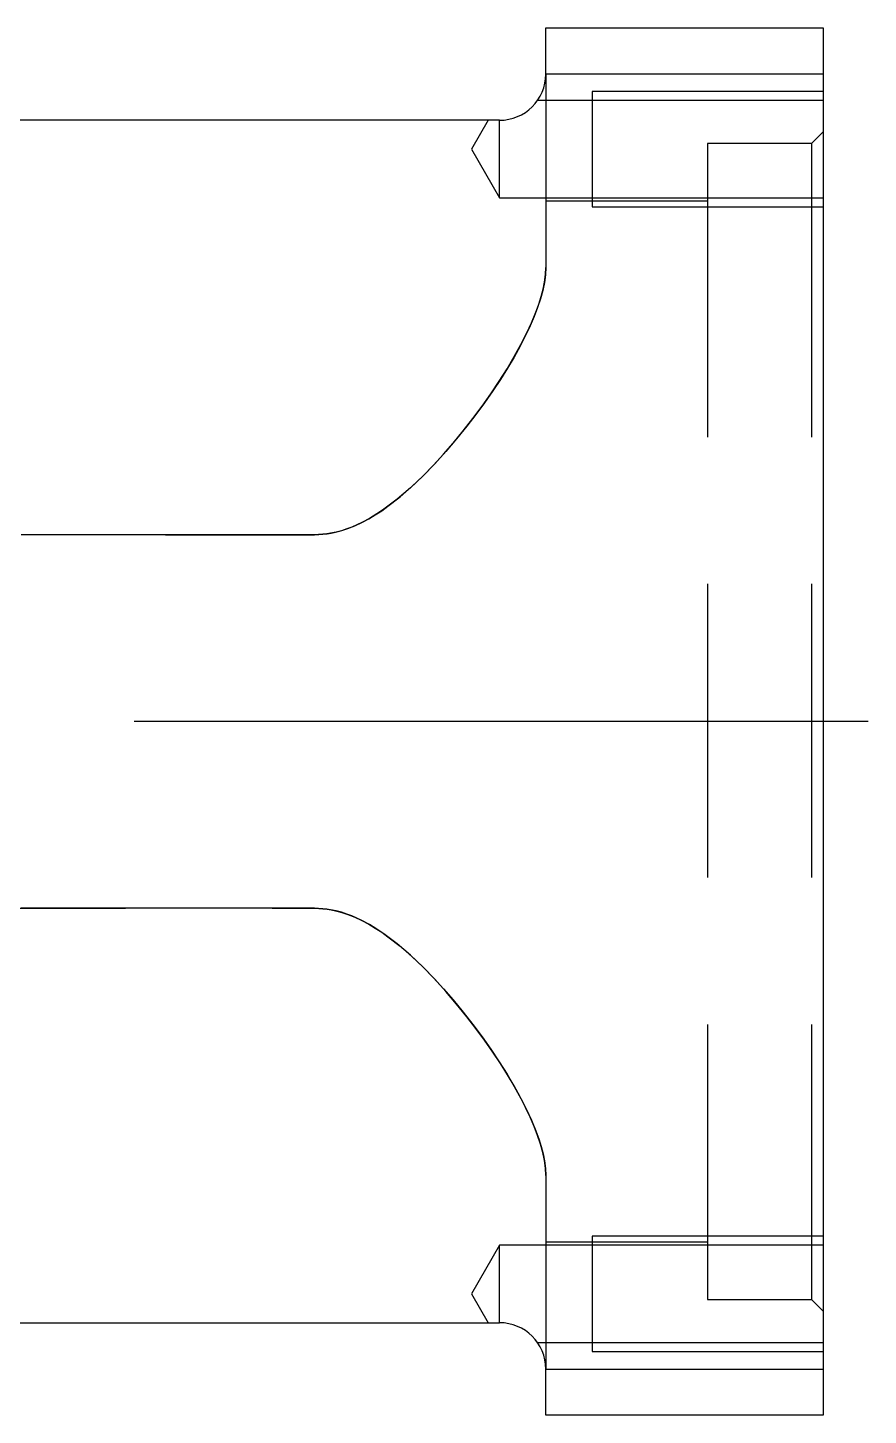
# Model space of a CAD drawing. Extents: x -10 to 1021, y -329 to 120.
# Drawn here: x 843.1 to 879.4, y -289.7 to -229.7 of the extents above; entities that cross this region are included whole.
import ezdxf

# ---------------------------------------------------------------- set-up
doc = ezdxf.new("R2010")
doc.units = 0
doc.linetypes.add('CENTER', pattern=[50.8, 31.75, -6.35, 6.35, -6.35])
doc.linetypes.add('DASHED', pattern=[19.05, 12.7, -6.35])
doc.layers.get('0').update_dxf_attribs({"linetype": 'CONTINUOUS'})
doc.layers.add('CENTER', color=1, linetype='CENTER')

msp = doc.modelspace()

# ---------------------------------------------------------------- linework, layer by layer
at = {"color": 7, "linetype": 'CONTINUOUS'}
for p, q in [((865.5, -231.725), (865.5, -229.725)), ((865.5, -229.725), (877.5, -229.725)), ((877.5, -229.725), (877.5, -231.725)), ((877.5, -231.725), (865.5, -231.725)), ((877.5, -231.725), (877.5, -287.725)), ((863.5, -233.725), (830, -233.725)), ((830, -285.725), (863.5, -285.725)), ((865.5, -289.725), (865.5, -287.725)), ((865.5, -287.725), (877.5, -287.725)), ((877.5, -287.725), (877.5, -289.725)), ((877.5, -289.725), (865.5, -289.725))]:
    msp.add_line(p, q, dxfattribs=at)
at = {"color": 3, "linetype": 'DASHED'}
for p, q in [((865.5, -231.725), (865.5, -240.097)), ((877.5, -232.476), (867.5, -232.476)), ((867.5, -232.476), (867.5, -237.476)), ((865.118, -232.9), (865.135, -232.876)), ((867.5, -232.876), (865.135, -232.876)), ((877.5, -232.876), (867.5, -232.876)), ((863.01, -233.725), (862.288, -234.976)), ((863.5, -237.076), (863.5, -233.725)), ((877.5, -234.225), (877, -234.725)), ((862.288, -234.976), (863.5, -237.076)), ((877, -234.725), (872.5, -234.725)), ((872.5, -234.725), (872.5, -284.725)), ((877, -234.725), (877, -284.725)), ((863.5, -237.076), (867.5, -237.076)), ((872.5, -237.225), (865.5, -237.225)), ((867.5, -237.076), (877.5, -237.076)), ((867.5, -237.476), (877.5, -237.476)), ((865.485, -240.412), (865.442, -240.742)), ((865.445, -240.72), (865.486, -240.402)), ((865.5, -240.097), (865.485, -240.412)), ((865.486, -240.402), (865.5, -240.097)), ((865.371, -241.086), (865.274, -241.441)), ((865.3, -241.353), (865.384, -241.031)), ((865.442, -240.742), (865.371, -241.086)), ((865.384, -241.031), (865.445, -240.72)), ((865.073, -242.026), (865.196, -241.685)), ((865.274, -241.441), (865.148, -241.823)), ((865.196, -241.685), (865.3, -241.353)), ((864.997, -242.216), (864.823, -242.62)), ((864.885, -242.481), (865.073, -242.026)), ((865.148, -241.823), (864.997, -242.216)), ((864.425, -243.426), (864.668, -242.948)), ((864.823, -242.62), (864.627, -243.032)), ((864.668, -242.948), (864.885, -242.481)), ((864.388, -243.495), (864.126, -243.966)), ((864.137, -243.947), (864.425, -243.426)), ((864.627, -243.032), (864.388, -243.495)), ((863.822, -244.477), (864.137, -243.947)), ((864.126, -243.966), (863.841, -244.445)), ((863.481, -245.014), (863.822, -244.477)), ((863.841, -244.445), (863.537, -244.929)), ((863.117, -245.557), (863.481, -245.014)), ((863.537, -244.929), (863.203, -245.433)), ((862.848, -245.94), (862.474, -246.451)), ((862.741, -246.088), (863.117, -245.557)), ((863.203, -245.433), (862.848, -245.94)), ((862.474, -246.451), (862.081, -246.961)), ((862.344, -246.622), (862.741, -246.088)), ((861.486, -247.69), (861.925, -247.157)), ((862.081, -246.961), (861.642, -247.506)), ((861.925, -247.157), (862.344, -246.622)), ((861.07, -248.169), (861.486, -247.69)), ((861.642, -247.506), (861.18, -248.049)), ((860.635, -248.646), (861.07, -248.169)), ((861.18, -248.049), (860.694, -248.586)), ((860.179, -249.114), (860.635, -248.646)), ((860.694, -248.586), (860.182, -249.112)), ((859.197, -250.006), (859.701, -249.569)), ((860.182, -249.112), (859.641, -249.621)), ((859.701, -249.569), (860.179, -249.114)), ((858.667, -250.419), (859.197, -250.006)), ((859.071, -250.107), (858.785, -250.331)), ((859.641, -249.621), (859.071, -250.107)), ((857.84, -250.96), (858.125, -250.79)), ((858.185, -250.751), (857.87, -250.943)), ((858.125, -250.79), (858.4, -250.608)), ((858.49, -250.547), (858.185, -250.751)), ((858.4, -250.608), (858.667, -250.419)), ((858.785, -250.331), (858.49, -250.547)), ((856.887, -251.4), (856.659, -251.474)), ((856.759, -251.443), (856.935, -251.383)), ((857.111, -251.315), (856.887, -251.4)), ((856.935, -251.383), (857.245, -251.259)), ((857.331, -251.221), (857.111, -251.315)), ((857.245, -251.259), (857.547, -251.117)), ((857.545, -251.118), (857.331, -251.221)), ((857.87, -250.943), (857.545, -251.118)), ((857.547, -251.117), (857.84, -250.96)), ((855.5, -251.647), (815, -251.647)), ((830, -251.647), (855.5, -251.647)), ((855.5, -251.647), (855.68, -251.643)), ((855.674, -251.643), (855.5, -251.647)), ((855.848, -251.631), (855.674, -251.643)), ((855.68, -251.643), (855.86, -251.63)), ((856.021, -251.612), (855.848, -251.631)), ((855.86, -251.63), (856.04, -251.609)), ((856.192, -251.585), (856.021, -251.612)), ((856.04, -251.609), (856.217, -251.581)), ((856.427, -251.536), (856.192, -251.585)), ((856.217, -251.581), (856.4, -251.542)), ((856.4, -251.542), (856.581, -251.497)), ((856.659, -251.474), (856.427, -251.536)), ((856.581, -251.497), (856.759, -251.443)), ((855.5, -267.803), (815.563, -267.803)), ((815.563, -267.803), (855.5, -267.803)), ((855.5, -267.803), (855.68, -267.807)), ((855.674, -267.807), (855.5, -267.803)), ((855.848, -267.819), (855.674, -267.807)), ((855.68, -267.807), (855.86, -267.82)), ((856.021, -267.838), (855.848, -267.819)), ((855.86, -267.82), (856.04, -267.841)), ((856.192, -267.865), (856.021, -267.838)), ((856.04, -267.841), (856.217, -267.869)), ((856.427, -267.914), (856.192, -267.865)), ((856.217, -267.869), (856.4, -267.908)), ((856.4, -267.908), (856.581, -267.953)), ((856.659, -267.976), (856.427, -267.914)), ((856.581, -267.953), (856.759, -268.007)), ((856.887, -268.05), (856.659, -267.976)), ((856.759, -268.007), (856.935, -268.067)), ((857.111, -268.135), (856.887, -268.05)), ((856.935, -268.067), (857.245, -268.191)), ((857.331, -268.229), (857.111, -268.135)), ((857.245, -268.191), (857.547, -268.333)), ((857.545, -268.332), (857.331, -268.229)), ((857.87, -268.507), (857.545, -268.332)), ((857.547, -268.333), (857.84, -268.49)), ((857.84, -268.49), (858.125, -268.66)), ((858.185, -268.699), (857.87, -268.507)), ((858.125, -268.66), (858.4, -268.842)), ((858.49, -268.903), (858.185, -268.699)), ((858.4, -268.842), (858.667, -269.031)), ((858.785, -269.119), (858.49, -268.903)), ((858.667, -269.031), (859.197, -269.444)), ((859.071, -269.343), (858.785, -269.119)), ((859.641, -269.829), (859.071, -269.343)), ((859.197, -269.444), (859.701, -269.881)), ((860.182, -270.338), (859.641, -269.829)), ((859.701, -269.881), (860.179, -270.336)), ((860.179, -270.336), (860.635, -270.804)), ((860.694, -270.864), (860.182, -270.338)), ((860.635, -270.804), (861.07, -271.281)), ((861.18, -271.401), (860.694, -270.864)), ((861.07, -271.281), (861.486, -271.76)), ((861.642, -271.944), (861.18, -271.401)), ((861.486, -271.76), (861.925, -272.293)), ((862.081, -272.489), (861.642, -271.944)), ((861.925, -272.293), (862.344, -272.828)), ((862.474, -272.999), (862.081, -272.489)), ((862.344, -272.828), (862.741, -273.362)), ((862.848, -273.51), (862.474, -272.999)), ((862.741, -273.362), (863.117, -273.893)), ((863.203, -274.017), (862.848, -273.51)), ((863.117, -273.893), (863.481, -274.436)), ((863.537, -274.521), (863.203, -274.017)), ((863.481, -274.436), (863.822, -274.973)), ((863.841, -275.005), (863.537, -274.521)), ((863.822, -274.973), (864.137, -275.503)), ((864.126, -275.484), (863.841, -275.005)), ((864.388, -275.955), (864.126, -275.484)), ((864.137, -275.503), (864.425, -276.024)), ((864.627, -276.418), (864.388, -275.955)), ((864.425, -276.024), (864.668, -276.502)), ((864.823, -276.83), (864.627, -276.418)), ((864.668, -276.502), (864.885, -276.969)), ((864.997, -277.234), (864.823, -276.83)), ((864.885, -276.969), (865.073, -277.424)), ((865.148, -277.627), (864.997, -277.234)), ((865.073, -277.424), (865.196, -277.765)), ((865.274, -278.009), (865.148, -277.627)), ((865.196, -277.765), (865.3, -278.097)), ((865.371, -278.364), (865.274, -278.009)), ((865.3, -278.097), (865.384, -278.419)), ((865.442, -278.708), (865.371, -278.364)), ((865.384, -278.419), (865.445, -278.73)), ((865.485, -279.038), (865.442, -278.708)), ((865.445, -278.73), (865.486, -279.048)), ((865.5, -279.353), (865.485, -279.038)), ((865.486, -279.048), (865.5, -279.353)), ((865.5, -279.353), (865.5, -287.725)), ((877.5, -281.974), (867.5, -281.974)), ((867.5, -281.974), (867.5, -286.974)), ((863.5, -282.374), (862.288, -284.474)), ((867.5, -282.374), (863.5, -282.374)), ((863.5, -285.725), (863.5, -282.374)), ((865.5, -282.225), (872.5, -282.225)), ((877.5, -282.374), (867.5, -282.374)), ((862.288, -284.474), (863.01, -285.725)), ((872.5, -284.725), (877, -284.725)), ((877, -284.725), (877.5, -285.225)), ((865.135, -286.574), (865.054, -286.467)), ((865.135, -286.574), (867.5, -286.574)), ((867.5, -286.574), (877.5, -286.574)), ((867.5, -286.974), (877.5, -286.974))]:
    msp.add_line(p, q, dxfattribs=at)
at = {"color": 7, "linetype": 'CONTINUOUS'}
for centre, start, end in [((863.5, -231.725), 270, 0), ((863.5, -287.725), 0, 90)]:
    msp.add_arc(centre, 2, start, end, dxfattribs=at)
at = {"layer": 'CENTER', "color": 1, "linetype": 'CENTER'}
msp.add_line((879.45, -259.725), (820, -259.725), dxfattribs=at)

doc.saveas('drawing.dxf')
